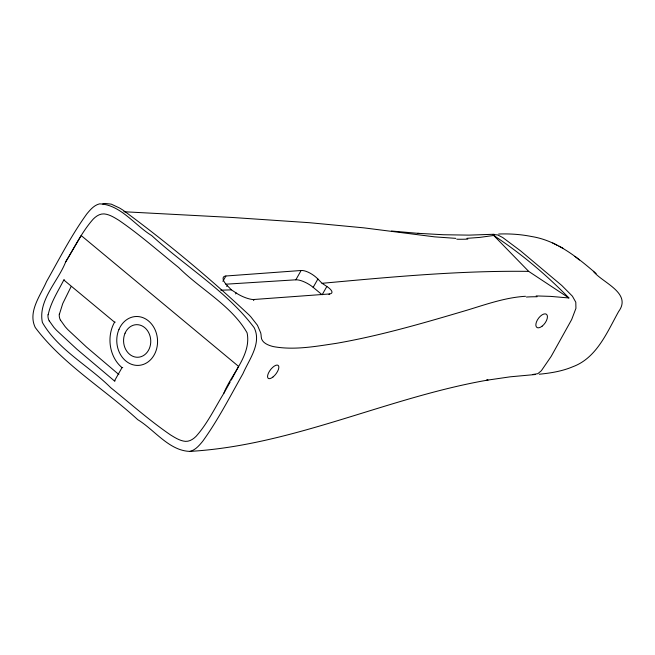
<?xml version="1.0" encoding="UTF-8"?>
<svg xmlns="http://www.w3.org/2000/svg" width="655" height="655" viewBox="0 0 655 655"><rect width="100%" height="100%" fill="white"/><g stroke="black" fill="none" stroke-linecap="round" stroke-linejoin="round"><path stroke-width="0.98" d="M48.175 314.793C50.803 302.242 58.058 291.27 63.813 279.988L64.517 279.939M59.441 314.089L62.749 303.568L71.158 286.497M593.365 271.301C601.953 282.502 632.353 292.941 618.615 311.551C607.16 332.085 596.803 357.843 572.928 366.694C562.277 371.229 550.732 373.096 539.286 374.226M231.223 380.129L238.567 366.382L81.195 235.554L65.664 261.902C58.361 280.946 37.802 300.334 42.378 322.44C57.967 349.77 88.957 365.883 110.654 387.621C130.476 403.595 149.569 420.592 170.611 434.977C175.196 437.769 179.945 440.864 185.43 441.364C189.631 441.593 193.299 439.128 196.14 436.271C207.512 423.498 214.914 407.828 223.805 393.36L230.2 381.98M223.805 393.36C231.109 374.316 251.659 354.928 247.091 332.822C231.502 305.492 200.512 289.379 178.815 267.641C158.993 251.667 139.9 234.67 118.858 220.285C114.273 217.493 109.516 214.398 104.039 213.898C99.838 213.669 96.17 216.134 93.329 218.991C81.957 231.764 74.555 247.434 65.664 261.902M49.289 320.909L53.849 327.32A91.7 76.365 86.4 0 0 56.723 330.48L76.848 349.18L114.445 380.956L122.018 367.627A32.635 27.174 86.4 0 1 114.568 322.178L63.813 279.988M222.88 281.314L225.901 276.001L301.12 270.499A13.943 5.584 34.9 0 1 317.896 279.022L322.055 283.304L326.853 286.472A13.943 4.315 23.5 0 1 329.375 293.98M226.712 286.497L227.244 285.564A13.951 5.248 35.3 0 1 225.926 276.025M235.669 293.939L236.201 293.006A13.951 4.053 24.6 0 0 254.23 299.54M253.534 300.539L254.14 299.474L329.359 293.972L329.031 294.553M225.746 284.204L295.839 279.808L301.12 270.499M326.853 286.472L322.129 294.783L313.172 287.34L317.896 279.022M189.95 451.393C195.444 450.059 199.21 445.482 202.657 441.331C218.058 420.019 230.052 396.496 242.956 373.653C248.941 359.767 261.869 343.482 254.197 327.729C226.81 291.148 185.062 266.282 151.731 235.587C135.151 225.615 120.397 204.417 99.519 203.869C94.025 205.203 90.259 209.78 86.812 213.931C71.411 235.243 59.417 258.766 46.513 281.609C40.528 295.495 27.6 311.78 35.272 327.533C62.659 364.115 104.407 388.98 137.738 419.667C154.318 429.647 169.064 450.845 189.95 451.393C293.072 445.351 387.138 397.511 488.008 380.039L486.37 380.293L510.253 376.813L535.487 374.496M492.47 234.506L497.644 234.916L502.729 237.528L520.619 250.898L561.826 285.523L572.421 296.199L575.794 302.217L575.933 308.349L571.676 319.55L551.174 356.394L541.325 370.763L537.829 373.677L532.998 374.447M536.15 295.921L550.609 296.387L568.917 297.968C546.278 274.674 520.84 253.362 493.731 235.464L479.665 237.413L466.884 238.338M322.055 283.304C390.748 277.024 459.613 270.458 528.675 271.375L568.917 297.968M525.506 296.289C503.318 297.616 482.408 305.795 461.259 311.895C420.043 324.078 378.623 335.99 336.228 343.359C315.538 346.413 294.218 350.409 273.372 346.601C268.378 345.398 261.386 342.794 261.198 336.719A16.801 13.984 86.4 0 0 260.706 332.855L257.456 325.289L250.914 316.93A122.812 102.278 86.4 0 0 249.121 315.006C209.215 277.663 167.009 242.489 122.96 210.124A113.569 94.574 86.4 0 0 119.39 207.93L111.268 204.147L105.037 203.443A16.801 13.984 86.4 0 0 102.671 203.975M114.568 322.178L115.272 322.137M122.018 367.627L122.722 367.578M114.445 380.956L115.149 380.907M236.201 293.006L231.403 289.846L220.751 290.206M494.05 234.261L469.054 235.129L443.591 234.744L417.718 233.311M498.684 234.023C509.729 233.606 520.831 234.343 531.68 236.537C556.947 240.565 577.383 257.431 596.156 273.569M455.831 238.363L434.625 236.856L363.82 227.85L309.316 222.692L232.681 217.501L123.877 211.737M391.526 231.019L419.552 233.475M558.854 246.124L562.858 248.171M552.705 242.98L556.963 245.166M575 256.433L579.388 259.986M118.866 374.545L86.419 346.978L67.989 329.776A91.7 76.365 86.4 0 1 65.115 326.608L60.555 320.197M493.731 235.464L528.675 271.375M227.244 285.564L231.403 289.846M49.199 320.966A9.948 8.286 86.4 0 1 47.987 314.768M60.473 320.262A9.948 8.286 86.4 0 1 59.261 314.064M526.423 297.026A344.489 108.771 30.4 0 1 537.125 296.748M467.817 239.108A344.489 109.148 30.5 0 1 456.838 239.222M295.839 279.808A13.927 4.765 29.6 0 1 313.172 287.34M125.048 333.223A16.318 13.591 86.4 0 0 137.869 357.262A16.318 13.591 86.4 0 0 148.57 332.404A16.318 13.591 86.4 0 0 125.048 333.223M118.989 329.35A24.472 20.379 86.4 0 0 138.221 365.408A24.472 20.379 86.4 0 0 154.277 328.122A24.472 20.379 86.4 0 0 118.989 329.35M273.045 376.944A8.163 3.431 -52.6 0 0 278.17 365.392A8.163 3.431 -52.6 0 0 268.378 373.26A8.163 3.431 -52.6 0 0 273.045 376.944M542.062 326.223A8.138 4.053 -54 0 0 546.442 314.269A8.138 4.053 -54 0 0 536.429 322.031A8.138 4.053 -54 0 0 542.062 326.223"/></g></svg>
